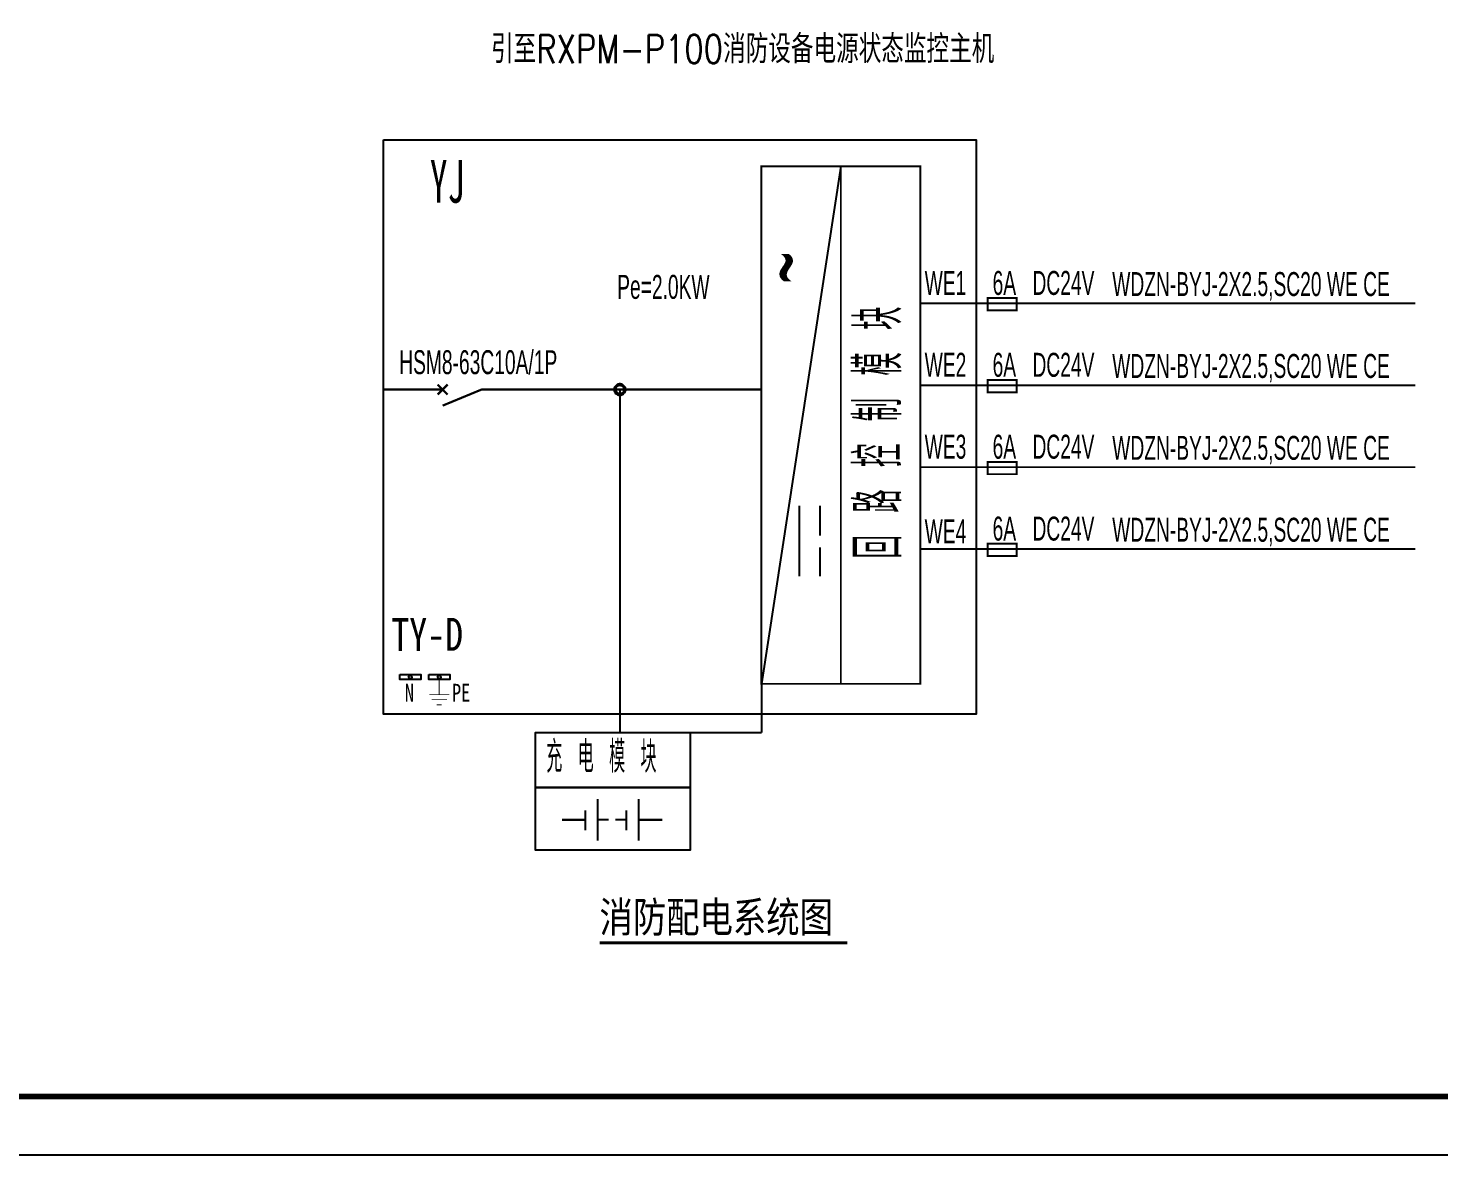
# Model space of a CAD drawing. Extents: x 4929870 to 5205508, y 4505833 to 4862647.
# Drawn here: x 5001714 to 5050104, y 4778647 to 4817277 of the extents above; entities that cross this region are included whole.
import ezdxf
from ezdxf.enums import TextEntityAlignment as Align

# ---------------------------------------------------------------- set-up
doc = ezdxf.new("R2010")
doc.units = 0
doc.header["$LTSCALE"] = 1000
doc.header["$MEASUREMENT"] = 0
doc.linetypes.add('ACAD_ISO02W100', pattern=[15, 12, -3])
doc.linetypes.add('DASH', pattern=[0.35, 0.25, -0.1])
doc.layers.get('0').update_dxf_attribs({"color": 4, "linetype": 'CONTINUOUS'})
for name, color, linetype in [('ELEMENT', 3, 'CONTINUOUS'), ('EQUIP', 3, 'CONTINUOUS'), ('PUB_TITLE', 4, 'CONTINUOUS'), ('SIG_TEXT', 7, 'CONTINUOUS'), ('SYS_DIM', 51, 'CONTINUOUS'), ('SYST', 7, 'CONTINUOUS'), ('TEL_TEXT', 7, 'CONTINUOUS'), ('TWT_SYMB', 3, 'CONTINUOUS'), ('TWT_TEXT', 7, 'CONTINUOUS'), ('TXT', 1, 'CONTINUOUS'), ('WIRE-照明', 4, 'CONTINUOUS'), ('电气', 128, 'CONTINUOUS'), ('砼墙', 3, 'CONTINUOUS')]:
    doc.layers.add(name, color=color, linetype=linetype)
doc.styles.add('_CBS_TXT', font='CBS_TXT.shx', dxfattribs={"width": 0.6})
doc.styles.add('_TCH_DIM', font='SIMPLEX', dxfattribs={"bigfont": 'GBCBIG'})
doc.styles.add('_TEL_DIM', font='SIMPLEX', dxfattribs={"width": 0.8, "height": 3.5, "bigfont": 'HZTXT'})
doc.styles.add('_TWT_DIM', font='', dxfattribs={"width": 0.8, "height": 3.5})
doc.styles.get("Standard").update_dxf_attribs({"font": 'GBENOR', "bigfont": 'GBCBIG'})
doc.styles.add('txt', font='ros.shx', dxfattribs={"width": 0.8, "height": 300, "bigfont": 'hzs.shx'})
doc.styles.add('文字标注', font='simhei.ttf')
doc.styles.add('黑体', font='simhei.ttf')
doc.styles.get('_TWT_DIM').set_extended_font_data('NSimSun')

# ---------------------------------------------------------------- blocks, each defined once
blk = doc.blocks.new('$element$00000390')
at = {"const_width": 0.0233}
for points in [[(0, 0), (0, -0.375)], [(-0.25, -0.375), (0.25, -0.375)], [(-0.188, -0.5), (0.188, -0.5)], [(-0.062, -0.625), (0.062, -0.625)]]:
    blk.add_lwpolyline(points, dxfattribs=at)
at = {"flags": 9}
blk.add_attdef('S', (0, 0), '', height=0.00000667, dxfattribs=at)

msp = doc.modelspace()

# ---------------------------------------------------------------- linework, layer by layer
at = {"color": 1}
for p, q in [((5022010.6, 4804886.4), (5022010.6, 4793124.7)), ((5026866.9, 4794794.9), (5026866.9, 4793124.7)), ((5024426.4, 4793124.7), (5026866.9, 4793124.7))]:
    msp.add_line(p, q, dxfattribs=at)
at = {"color": 7}
for p, q in [((5019115.3, 4791237.2), (5024426.4, 4791237.2)), ((5021251.8, 4789424), (5021251.8, 4790843.7)), ((5022657, 4789424), (5022657, 4790843.7)), ((5020026.6, 4790133.9), (5020827.5, 4790133.9)), ((5020827.5, 4790133.9), (5020026.6, 4790133.9)), ((5020827.5, 4789774.3), (5020827.5, 4790458.2)), ((5021621.7, 4790133.9), (5021251.8, 4790133.9)), ((5022232.7, 4790133.9), (5021861.4, 4790133.9)), ((5022232.7, 4789774.3), (5022232.7, 4790458.2)), ((5022657, 4790133.9), (5023457.9, 4790133.9)), ((5023457.9, 4790133.9), (5022657, 4790133.9))]:
    msp.add_line(p, q, dxfattribs=at)
for points in [[(5013900.4, 4813451.7), (5034232.5, 4813451.7), (5034232.5, 4793754.1), (5013900.4, 4793754.1)], [(5024426.4, 4791237.2), (5019115.3, 4791237.2), (5019115.3, 4793124.7), (5024426.4, 4793124.7)], [(5019115.3, 4791237.2), (5024426.4, 4791237.2), (5024426.4, 4789090.1), (5019115.3, 4789090.1)]]:
    msp.add_lwpolyline(points, close=True)
at = {"color": 7, "linetype": 'ACAD_ISO02W100', "lineweight": 50}
msp.add_circle((5022010.6, 4804886.4), 169.8, dxfattribs=at)
at = {"layer": 'PUB_TITLE'}
msp.add_lwpolyline([(4929870.1, 4778647.5), (5078470.1, 4778647.5), (5078470.1, 4862647.5), (4929870.1, 4862647.5)], close=True, dxfattribs=at)
at = {"layer": 'PUB_TITLE', "const_width": 200}
msp.add_lwpolyline([(4934870.1, 4780647.5), (5076470.1, 4780647.5), (5076470.1, 4860647.5), (4934870.1, 4860647.5)], close=True, dxfattribs=at)
at = {"layer": 'SYST', "color": 3, "linetype": 'Continuous', "const_width": 76.1}
for points in [[(5015760, 4804715), (5016102.7, 4805057.7)], [(5015760, 4805057.7), (5016102.7, 4804715)], [(5013900.4, 4804886.4), (5015931.3, 4804886.4)], [(5017263.4, 4804886.4), (5015931.3, 4804335.6)], [(5026866.9, 4804886.4), (5017263.4, 4804886.4)]]:
    msp.add_lwpolyline(points, dxfattribs=at)
at = {"layer": 'TWT_SYMB', "const_width": 98.3}
msp.add_lwpolyline([(5021312.3, 4785917.1), (5029813.6, 4785917.1)], dxfattribs=at)
at = {"layer": 'TXT', "color": 7}
for p, q in [((5028159.3, 4800904.8, -10459.5), (5028159.3, 4798487.4, -10459.5)), ((5028874.5, 4800904.8, -10459.5), (5028874.5, 4799881.1, -10459.5)), ((5028874.5, 4799473.5, -10459.5), (5028874.5, 4798487.4, -10459.5))]:
    msp.add_line(p, q, dxfattribs=at)
at = {"layer": 'WIRE-照明', "color": 3, "linetype": 'Continuous'}
msp.add_line((5029591.6, 4812541.6), (5026866.9, 4794794.9), dxfattribs=at)
at = {"layer": 'WIRE-照明', "color": 3, "linetype": 'Continuous', "const_width": 66}
for points in [[(5029591.6, 4812541.6), (5029591.6, 4794794.9), (5026866.9, 4794794.9), (5026866.9, 4812541.6), (5029591.6, 4812541.6)], [(5032316.4, 4812541.6), (5032316.4, 4794794.9), (5029591.6, 4794794.9), (5029591.6, 4812541.6), (5032316.4, 4812541.6)]]:
    msp.add_lwpolyline(points, dxfattribs=at)
for points in [[(5034630.3, 4808022.2), (5035626.8, 4808022.2), (5035626.8, 4807601), (5034630.3, 4807601)], [(5034630.3, 4805214.2), (5035626.8, 4805214.2), (5035626.8, 4804793.1), (5034630.3, 4804793.1)], [(5034630.3, 4802406.3), (5035626.8, 4802406.3), (5035626.8, 4801985.2), (5034630.3, 4801985.2)], [(5034630.3, 4799598.4), (5035626.8, 4799598.4), (5035626.8, 4799177.2), (5034630.3, 4799177.2)]]:
    msp.add_lwpolyline(points, close=True, dxfattribs=at)
at = {"layer": '电气'}
for points in [[(5014463.2, 4795111.8), (5015178.8, 4795111.8), (5015178.8, 4794945), (5014463.2, 4794945)], [(5015457.7, 4795111.8), (5016173.3, 4795111.8), (5016173.3, 4794945), (5015457.7, 4794945)]]:
    msp.add_lwpolyline(points, close=True, dxfattribs=at)
for centre in [(5014821, 4795028.4), (5015815.5, 4795028.4)]:
    msp.add_circle(centre, 57, dxfattribs=at)
at = {"layer": '砼墙', "linetype": 'DASH', "const_width": 66}
for points in [[(5032316.4, 4807841.1), (5049303.1, 4807841.1)], [(5032316.4, 4805033.1), (5049303.1, 4805033.1)], [(5032316.4, 4802225.2), (5049303.1, 4802225.2)], [(5032316.4, 4799417.3), (5049303.1, 4799417.3)]]:
    msp.add_lwpolyline(points, dxfattribs=at)

# ---------------------------------------------------------------- block references
at = {"layer": 'ELEMENT', "xscale": 1385.704094786671, "yscale": 1385.704094786671, "zscale": 1385.704094786671}
msp.add_blockref('$element$00000390', (5015815.5, 4794945), dxfattribs=at)

# ---------------------------------------------------------------- texts
at = {"color": 3, "style": '黑体', "width": 0.6}
msp.add_text('YJ', height=1463.26, rotation=0.12191, dxfattribs=at).set_placement((5015499.5, 4811291.8))
at = {"color": 3, "style": '黑体', "width": 0.8}
msp.add_text('TY-D', height=1131.07, rotation=0.12191, dxfattribs=at).set_placement((5015402.2, 4796491.8), align=Align.MIDDLE)
at = {"color": 7, "linetype": 'ByBlock', "style": '_TCH_DIM', "width": 0.705882}
msp.add_text('充 电 模 块 ', height=1085.74, dxfattribs=at).set_placement((5019485.2, 4791747.5, -9413.6))
at = {"layer": 'EQUIP', "color": 3, "flags": 9}
msp.add_attdef('S', (5017546.5, 4804867.5), '断路器', height=0.0162, rotation=90, dxfattribs=at)
at = {"layer": 'SIG_TEXT', "style": '文字标注', "width": 0.752941}
for s, height, p in [('N', 610.7, (5014635.4, 4794185.7)), ('PE', 610.74, (5016253.3, 4794185.7))]:
    msp.add_text(s, height=height, dxfattribs=at).set_placement(p)
at = {"layer": 'SYS_DIM', "style": '_CBS_TXT', "width": 0.6}
for s, height, p in [('WE1', 821.7, (5032467.2, 4808132.5)), ('6A', 821.7, (5034797.3, 4808132.5)), ('DC24V', 821.7, (5036164.9, 4808132.5)), ('Pe=2.0KW', 821.7, (5021918.8, 4807997.3)), ('WDZN-BYJ-2X2.5,SC20 WE CE', 821.695, (5038900.9, 4808093.1)), ('HSM8-63C10A/1P', 821.695, (5014440.9, 4805414.5)), ('WE2', 821.7, (5032467.2, 4805324.6)), ('6A', 821.7, (5034797.3, 4805324.6)), ('DC24V', 821.7, (5036164.9, 4805324.6)), ('WDZN-BYJ-2X2.5,SC20 WE CE', 821.695, (5038900.9, 4805285.2)), ('WE3', 821.7, (5032467.2, 4802516.7)), ('6A', 821.7, (5034797.3, 4802516.7)), ('DC24V', 821.7, (5036164.9, 4802516.7)), ('WDZN-BYJ-2X2.5,SC20 WE CE', 821.695, (5038900.9, 4802477.3)), ('WE4', 821.7, (5032467.2, 4799611.8)), ('6A', 821.7, (5034797.3, 4799708.8)), ('DC24V', 821.7, (5036164.9, 4799708.8)), ('WDZN-BYJ-2X2.5,SC20 WE CE', 821.695, (5038900.9, 4799669.3))]:
    msp.add_text(s, height=height, dxfattribs=at).set_placement(p)
at = {"layer": 'SYST', "color": 7, "linetype": 'ACAD_ISO02W100', "style": '_TCH_DIM', "width": 0.705882}
msp.add_text('回 路 控 制 模 块', height=1579.254, rotation=90, dxfattribs=at).set_placement((5031668.4, 4799095.1, 20919.1))
at = {"layer": 'TEL_TEXT', "color": 7, "style": '_TEL_DIM', "width": 0.8}
msp.add_text('引至RXPM-P100消防设备电源状态监控主机', height=969.123, dxfattribs=at).set_placement((5017589.1, 4816078, 0))
at = {"layer": 'TWT_TEXT', "style": '_TWT_DIM', "width": 0.8}
msp.add_text('消防配电系统图', height=1048.56, dxfattribs=at).set_placement((5021312.3, 4786273.6))
at = {"layer": 'TXT', "color": 7, "style": 'txt', "width": 0.55}
msp.add_text('~', height=2580.5, rotation=90, dxfattribs=at).set_placement((5028960.1, 4808515.2, 10459.5))

doc.saveas('drawing.dxf')
